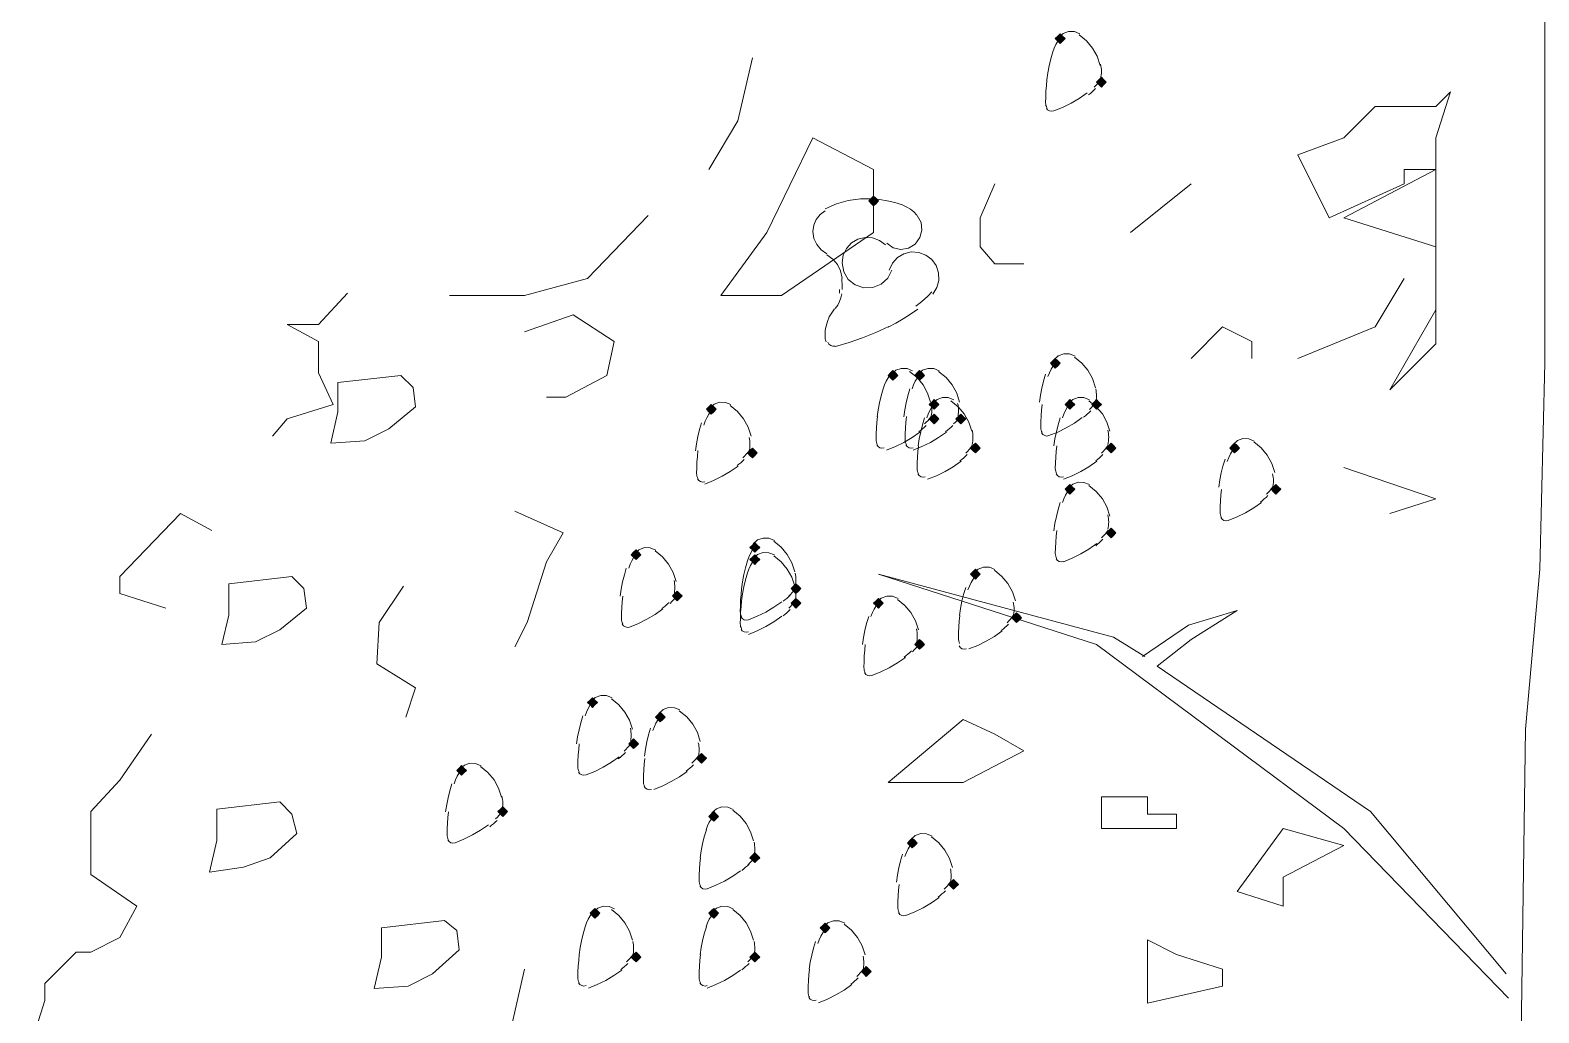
# Model space of a CAD drawing. Header units: millimetres. Extents: x 0 to 420, y 0 to 297.
# Drawn here: x 83.76 to 96.93, y 99.02 to 107.6 of the extents above; entities that cross this region are included whole.
import ezdxf

# ---------------------------------------------------------------- set-up
doc = ezdxf.new("R2010")
doc.units = ezdxf.units.MM

msp = doc.modelspace()

# ---------------------------------------------------------------- hatches: boundary and pattern name
for points in [[(92.752, 107.569), (92.731, 107.548), (92.71, 107.527), (92.731, 107.505), (92.752, 107.484), (92.774, 107.505), (92.795, 107.527), (92.774, 107.548), (92.752, 107.569)], [(93.112, 107.188), (93.091, 107.167), (93.07, 107.146), (93.091, 107.125), (93.112, 107.103), (93.133, 107.125), (93.154, 107.146), (93.133, 107.167), (93.112, 107.188)], [(91.123, 106.151), (91.101, 106.13), (91.08, 106.109), (91.101, 106.087), (91.123, 106.066), (91.144, 106.087), (91.165, 106.109), (91.144, 106.13), (91.123, 106.151)], [(91.292, 104.627), (91.271, 104.606), (91.25, 104.584), (91.271, 104.563), (91.292, 104.542), (91.313, 104.563), (91.334, 104.584), (91.313, 104.606), (91.292, 104.627)], [(91.525, 104.627), (91.504, 104.606), (91.482, 104.584), (91.504, 104.563), (91.525, 104.542), (91.546, 104.563), (91.567, 104.584), (91.546, 104.606), (91.525, 104.627)], [(92.71, 104.733), (92.689, 104.712), (92.668, 104.69), (92.689, 104.669), (92.71, 104.648), (92.731, 104.669), (92.752, 104.69), (92.731, 104.712), (92.71, 104.733)], [(91.652, 104.373), (91.631, 104.352), (91.609, 104.33), (91.631, 104.309), (91.652, 104.288), (91.673, 104.309), (91.694, 104.33), (91.673, 104.352), (91.652, 104.373)], [(92.837, 104.373), (92.816, 104.352), (92.795, 104.33), (92.816, 104.309), (92.837, 104.288), (92.858, 104.309), (92.879, 104.33), (92.858, 104.352), (92.837, 104.373)], [(93.07, 104.373), (93.049, 104.352), (93.028, 104.33), (93.049, 104.309), (93.07, 104.288), (93.091, 104.309), (93.112, 104.33), (93.091, 104.352), (93.07, 104.373)], [(89.704, 104.33), (89.683, 104.309), (89.662, 104.288), (89.683, 104.267), (89.704, 104.246), (89.726, 104.267), (89.747, 104.288), (89.726, 104.309), (89.704, 104.33)], [(91.652, 104.246), (91.631, 104.225), (91.609, 104.204), (91.631, 104.182), (91.652, 104.161), (91.673, 104.182), (91.694, 104.204), (91.673, 104.225), (91.652, 104.246)], [(91.885, 104.246), (91.863, 104.225), (91.842, 104.204), (91.863, 104.182), (91.885, 104.161), (91.906, 104.182), (91.927, 104.204), (91.906, 104.225), (91.885, 104.246)], [(92.012, 103.992), (91.99, 103.971), (91.969, 103.95), (91.99, 103.928), (92.012, 103.907), (92.033, 103.928), (92.054, 103.95), (92.033, 103.971), (92.012, 103.992)], [(93.197, 103.992), (93.176, 103.971), (93.154, 103.95), (93.176, 103.928), (93.197, 103.907), (93.218, 103.928), (93.239, 103.95), (93.218, 103.971), (93.197, 103.992)], [(94.276, 103.992), (94.255, 103.971), (94.234, 103.95), (94.255, 103.928), (94.276, 103.907), (94.298, 103.928), (94.319, 103.95), (94.298, 103.971), (94.276, 103.992)], [(90.064, 103.95), (90.043, 103.928), (90.022, 103.907), (90.043, 103.886), (90.064, 103.865), (90.085, 103.886), (90.107, 103.907), (90.085, 103.928), (90.064, 103.95)], [(92.837, 103.632), (92.816, 103.611), (92.795, 103.59), (92.816, 103.568), (92.837, 103.547), (92.858, 103.568), (92.879, 103.59), (92.858, 103.611), (92.837, 103.632)], [(94.636, 103.632), (94.615, 103.611), (94.594, 103.59), (94.615, 103.568), (94.636, 103.547), (94.657, 103.568), (94.679, 103.59), (94.657, 103.611), (94.636, 103.632)], [(93.197, 103.251), (93.176, 103.23), (93.154, 103.209), (93.176, 103.187), (93.197, 103.166), (93.218, 103.187), (93.239, 103.209), (93.218, 103.23), (93.197, 103.251)], [(89.048, 103.061), (89.027, 103.039), (89.006, 103.018), (89.027, 102.997), (89.048, 102.976), (89.069, 102.997), (89.091, 103.018), (89.069, 103.039), (89.048, 103.061)], [(90.085, 103.124), (90.064, 103.103), (90.043, 103.082), (90.064, 103.061), (90.085, 103.039), (90.107, 103.061), (90.128, 103.082), (90.107, 103.103), (90.085, 103.124)], [(90.085, 103.018), (90.064, 102.997), (90.043, 102.976), (90.064, 102.955), (90.085, 102.934), (90.107, 102.955), (90.128, 102.976), (90.107, 102.997), (90.085, 103.018)], [(92.012, 102.891), (91.99, 102.87), (91.969, 102.849), (91.99, 102.828), (92.012, 102.806), (92.033, 102.828), (92.054, 102.849), (92.033, 102.87), (92.012, 102.891)], [(89.408, 102.701), (89.387, 102.679), (89.366, 102.658), (89.387, 102.637), (89.408, 102.616), (89.429, 102.637), (89.45, 102.658), (89.429, 102.679), (89.408, 102.701)], [(90.445, 102.764), (90.424, 102.743), (90.403, 102.722), (90.424, 102.701), (90.445, 102.679), (90.466, 102.701), (90.487, 102.722), (90.466, 102.743), (90.445, 102.764)], [(90.445, 102.637), (90.424, 102.616), (90.403, 102.595), (90.424, 102.574), (90.445, 102.552), (90.466, 102.574), (90.487, 102.595), (90.466, 102.616), (90.445, 102.637)], [(91.165, 102.637), (91.144, 102.616), (91.123, 102.595), (91.144, 102.574), (91.165, 102.552), (91.186, 102.574), (91.207, 102.595), (91.186, 102.616), (91.165, 102.637)], [(92.371, 102.51), (92.35, 102.489), (92.329, 102.468), (92.35, 102.447), (92.371, 102.425), (92.393, 102.447), (92.414, 102.468), (92.393, 102.489), (92.371, 102.51)], [(91.525, 102.277), (91.504, 102.256), (91.482, 102.235), (91.504, 102.214), (91.525, 102.193), (91.546, 102.214), (91.567, 102.235), (91.546, 102.256), (91.525, 102.277)], [(88.667, 101.769), (88.646, 101.748), (88.625, 101.727), (88.646, 101.706), (88.667, 101.685), (88.688, 101.706), (88.71, 101.727), (88.688, 101.748), (88.667, 101.769)], [(89.26, 101.642), (89.239, 101.621), (89.218, 101.6), (89.239, 101.579), (89.26, 101.558), (89.281, 101.579), (89.302, 101.6), (89.281, 101.621), (89.26, 101.642)], [(89.027, 101.409), (89.006, 101.388), (88.985, 101.367), (89.006, 101.346), (89.027, 101.325), (89.048, 101.346), (89.069, 101.367), (89.048, 101.388), (89.027, 101.409)], [(89.62, 101.282), (89.599, 101.261), (89.577, 101.24), (89.599, 101.219), (89.62, 101.198), (89.641, 101.219), (89.662, 101.24), (89.641, 101.261), (89.62, 101.282)], [(87.524, 101.177), (87.503, 101.155), (87.482, 101.134), (87.503, 101.113), (87.524, 101.092), (87.545, 101.113), (87.567, 101.134), (87.545, 101.155), (87.524, 101.177)], [(87.884, 100.817), (87.863, 100.796), (87.842, 100.775), (87.863, 100.753), (87.884, 100.732), (87.905, 100.753), (87.926, 100.775), (87.905, 100.796), (87.884, 100.817)], [(89.726, 100.775), (89.704, 100.753), (89.683, 100.732), (89.704, 100.711), (89.726, 100.69), (89.747, 100.711), (89.768, 100.732), (89.747, 100.753), (89.726, 100.775)], [(91.461, 100.542), (91.44, 100.521), (91.419, 100.499), (91.44, 100.478), (91.461, 100.457), (91.482, 100.478), (91.504, 100.499), (91.482, 100.521), (91.461, 100.542)], [(90.085, 100.415), (90.064, 100.393), (90.043, 100.372), (90.064, 100.351), (90.085, 100.33), (90.107, 100.351), (90.128, 100.372), (90.107, 100.393), (90.085, 100.415)], [(91.821, 100.182), (91.8, 100.161), (91.779, 100.139), (91.8, 100.118), (91.821, 100.097), (91.842, 100.118), (91.863, 100.139), (91.842, 100.161), (91.821, 100.182)], [(88.688, 99.928), (88.667, 99.907), (88.646, 99.886), (88.667, 99.864), (88.688, 99.843), (88.71, 99.864), (88.731, 99.886), (88.71, 99.907), (88.688, 99.928)], [(89.726, 99.928), (89.704, 99.907), (89.683, 99.886), (89.704, 99.864), (89.726, 99.843), (89.747, 99.864), (89.768, 99.886), (89.747, 99.907), (89.726, 99.928)], [(90.699, 99.801), (90.678, 99.78), (90.657, 99.759), (90.678, 99.737), (90.699, 99.716), (90.72, 99.737), (90.742, 99.759), (90.72, 99.78), (90.699, 99.801)], [(89.048, 99.547), (89.027, 99.526), (89.006, 99.504), (89.027, 99.483), (89.048, 99.462), (89.069, 99.483), (89.091, 99.504), (89.069, 99.526), (89.048, 99.547)], [(90.085, 99.547), (90.064, 99.526), (90.043, 99.504), (90.064, 99.483), (90.085, 99.462), (90.107, 99.483), (90.128, 99.504), (90.107, 99.526), (90.085, 99.547)], [(91.059, 99.42), (91.038, 99.399), (91.017, 99.377), (91.038, 99.356), (91.059, 99.335), (91.08, 99.356), (91.101, 99.377), (91.08, 99.399), (91.059, 99.42)]]:
    msp.add_hatch(color=7).paths.add_polyline_path(points)

# ---------------------------------------------------------------- linework, layer by layer
at = {"lineweight": 13}
for points in [[(97.197, 102.51), (97.176, 103.039), (97.113, 104.309), (97.049, 106.341), (96.986, 109.262), (96.986, 106.193), (96.986, 104.69), (96.943, 102.891), (96.816, 101.494), (96.774, 98.404)], [(92.753, 107.534), (92.732, 107.505), (92.715, 107.475), (92.7, 107.443), (92.688, 107.411)], [(92.924, 107.567), (92.876, 107.587), (92.825, 107.588), (92.777, 107.571), (92.738, 107.536)], [(93.102, 107.292), (93.076, 107.372), (93.036, 107.444), (92.983, 107.507), (92.919, 107.56)], [(92.689, 107.41), (92.671, 107.349), (92.656, 107.289), (92.644, 107.227), (92.635, 107.165)], [(89.683, 106.384), (89.937, 106.807), (90.064, 107.357)], [(93.112, 107.241), (93.112, 107.256), (93.11, 107.272), (93.108, 107.287), (93.105, 107.303)], [(92.637, 107.166), (92.632, 107.116), (92.628, 107.066), (92.626, 107.016), (92.625, 106.966)], [(93.05, 107.102), (93.065, 107.117), (93.08, 107.133), (93.093, 107.15), (93.107, 107.167)], [(93.105, 107.177), (93.108, 107.193), (93.11, 107.209), (93.112, 107.225), (93.112, 107.241)], [(92.696, 106.894), (92.773, 106.925), (92.848, 106.962), (92.919, 107.004), (92.987, 107.052)], [(92.999, 107.034), (93.016, 107.047), (93.032, 107.061), (93.047, 107.075), (93.062, 107.09)], [(92.625, 106.966), (92.626, 106.954), (92.628, 106.943), (92.632, 106.932), (92.636, 106.921)], [(92.632, 106.92), (92.643, 106.905), (92.659, 106.895), (92.677, 106.892), (92.696, 106.895)], [(92.181, 106.257), (92.054, 105.96), (92.054, 105.706), (92.181, 105.558), (92.435, 105.558)], [(93.366, 105.833), (93.895, 106.257)], [(91.116, 106.128), (91.008, 106.127), (90.901, 106.112), (90.798, 106.082), (90.699, 106.038)], [(91.374, 106.073), (91.308, 106.094), (91.242, 106.11), (91.174, 106.121), (91.105, 106.128)], [(91.5, 105.985), (91.474, 106.012), (91.445, 106.036), (91.413, 106.055), (91.378, 106.071)], [(87.418, 105.283), (88.075, 105.283), (88.625, 105.431), (89.154, 105.981)], [(90.7, 106.022), (90.655, 105.989), (90.621, 105.946), (90.6, 105.896), (90.593, 105.841)], [(91.238, 105.739), (91.295, 105.7), (91.361, 105.685), (91.427, 105.696), (91.487, 105.732), (91.528, 105.788), (91.545, 105.853), (91.537, 105.92), (91.504, 105.98)], [(90.593, 105.841), (90.602, 105.781), (90.627, 105.727), (90.664, 105.681), (90.714, 105.646)], [(91.228, 105.725), (91.175, 105.764), (91.114, 105.786), (91.05, 105.79), (90.985, 105.774), (90.929, 105.741), (90.885, 105.693), (90.857, 105.634), (90.847, 105.569)], [(90.847, 105.434), (90.835, 105.497), (90.808, 105.553), (90.768, 105.601), (90.715, 105.637)], [(90.847, 105.569), (90.862, 105.49), (90.901, 105.423), (90.962, 105.374), (91.037, 105.349), (91.117, 105.352), (91.189, 105.381), (91.246, 105.434), (91.283, 105.505)], [(91.639, 105.295), (91.675, 105.352), (91.692, 105.414), (91.691, 105.48), (91.67, 105.543), (91.631, 105.597), (91.579, 105.636), (91.518, 105.659), (91.451, 105.663), (91.387, 105.647), (91.331, 105.614), (91.287, 105.565), (91.259, 105.505)], [(90.847, 105.336), (90.847, 105.36), (90.847, 105.384), (90.846, 105.407), (90.845, 105.431)], [(94.827, 104.733), (95.504, 105.008), (95.758, 105.431)], [(86.529, 105.304), (86.275, 105.029), (86, 105.029), (86.275, 104.881), (86.275, 104.606), (86.402, 104.33), (86, 104.204), (85.873, 104.055)], [(90.788, 105.169), (90.809, 105.198), (90.825, 105.229), (90.837, 105.262), (90.844, 105.296)], [(90.824, 105.303), (90.825, 105.311), (90.826, 105.319), (90.826, 105.328), (90.826, 105.336)], [(91.491, 105.19), (91.529, 105.218), (91.564, 105.248), (91.598, 105.28), (91.63, 105.314)], [(90.782, 105.167), (90.757, 105.132), (90.736, 105.095), (90.72, 105.056), (90.708, 105.015)], [(91.249, 105.007), (91.316, 105.042), (91.382, 105.079), (91.446, 105.119), (91.509, 105.162)], [(88.075, 104.966), (88.498, 105.114), (88.858, 104.881), (88.794, 104.584), (88.434, 104.394), (88.265, 104.394)], [(90.708, 105.015), (90.704, 104.995), (90.701, 104.975), (90.7, 104.954), (90.699, 104.934)], [(90.699, 104.934), (90.7, 104.92), (90.701, 104.905), (90.704, 104.891), (90.708, 104.878)], [(90.789, 104.836), (90.909, 104.871), (91.027, 104.912), (91.143, 104.958), (91.256, 105.011)], [(93.895, 104.733), (94.171, 105.008), (94.425, 104.881), (94.425, 104.733)], [(90.723, 104.875), (90.733, 104.857), (90.748, 104.845), (90.767, 104.839), (90.787, 104.84)], [(92.882, 104.752), (92.833, 104.772), (92.783, 104.773), (92.735, 104.756), (92.696, 104.721)], [(91.463, 104.625), (91.415, 104.645), (91.364, 104.646), (91.317, 104.629), (91.278, 104.594)], [(91.696, 104.625), (91.648, 104.645), (91.597, 104.646), (91.55, 104.629), (91.511, 104.594)], [(92.71, 104.698), (92.69, 104.669), (92.673, 104.639), (92.658, 104.607), (92.645, 104.574)], [(93.06, 104.477), (93.034, 104.556), (92.994, 104.629), (92.941, 104.692), (92.877, 104.744)], [(91.271, 104.592), (91.251, 104.563), (91.233, 104.533), (91.218, 104.501), (91.206, 104.468)], [(91.62, 104.35), (91.595, 104.429), (91.555, 104.502), (91.502, 104.565), (91.437, 104.617)], [(91.525, 104.592), (91.505, 104.563), (91.487, 104.533), (91.472, 104.501), (91.46, 104.468)], [(91.874, 104.35), (91.849, 104.429), (91.809, 104.502), (91.756, 104.565), (91.691, 104.617)], [(92.625, 104.594), (92.607, 104.534), (92.592, 104.473), (92.58, 104.412), (92.571, 104.35)], [(91.207, 104.467), (91.189, 104.407), (91.174, 104.346), (91.162, 104.285), (91.153, 104.223)], [(91.44, 104.467), (91.422, 104.407), (91.407, 104.346), (91.395, 104.285), (91.386, 104.223)], [(91.823, 104.371), (91.775, 104.391), (91.724, 104.392), (91.677, 104.375), (91.638, 104.34)], [(91.98, 104.096), (91.954, 104.175), (91.914, 104.248), (91.862, 104.311), (91.797, 104.363)], [(93.009, 104.371), (92.96, 104.391), (92.91, 104.392), (92.862, 104.375), (92.823, 104.34)], [(93.187, 104.096), (93.161, 104.175), (93.121, 104.248), (93.068, 104.311), (93.004, 104.363)], [(93.07, 104.405), (93.069, 104.42), (93.068, 104.436), (93.066, 104.451), (93.063, 104.466)], [(93.063, 104.34), (93.066, 104.356), (93.068, 104.372), (93.069, 104.388), (93.07, 104.405)], [(89.705, 104.274), (89.684, 104.246), (89.667, 104.215), (89.652, 104.184), (89.64, 104.151)], [(89.876, 104.329), (89.828, 104.349), (89.777, 104.35), (89.729, 104.332), (89.69, 104.298)], [(90.054, 104.054), (90.028, 104.133), (89.988, 104.205), (89.935, 104.269), (89.871, 104.321)], [(91.568, 104.16), (91.583, 104.175), (91.598, 104.191), (91.612, 104.208), (91.625, 104.225)], [(91.652, 104.338), (91.632, 104.309), (91.614, 104.279), (91.599, 104.247), (91.587, 104.214)], [(91.63, 104.278), (91.63, 104.293), (91.629, 104.309), (91.627, 104.324), (91.624, 104.339)], [(91.624, 104.213), (91.627, 104.229), (91.629, 104.245), (91.63, 104.261), (91.63, 104.278)], [(91.822, 104.16), (91.837, 104.175), (91.852, 104.191), (91.866, 104.208), (91.879, 104.225)], [(91.863, 104.278), (91.863, 104.293), (91.862, 104.309), (91.86, 104.324), (91.857, 104.339)], [(91.857, 104.213), (91.86, 104.229), (91.862, 104.245), (91.863, 104.261), (91.863, 104.278)], [(92.595, 104.329), (92.59, 104.28), (92.586, 104.23), (92.584, 104.18), (92.583, 104.129)], [(92.837, 104.338), (92.817, 104.309), (92.8, 104.279), (92.785, 104.247), (92.772, 104.214)], [(92.957, 104.219), (92.973, 104.232), (92.989, 104.246), (93.005, 104.26), (93.02, 104.274)], [(93.008, 104.287), (93.023, 104.302), (93.037, 104.318), (93.051, 104.335), (93.065, 104.352)], [(89.62, 104.171), (89.602, 104.111), (89.587, 104.05), (89.575, 103.988), (89.566, 103.926)], [(91.156, 104.224), (91.15, 104.174), (91.147, 104.124), (91.144, 104.074), (91.144, 104.024)], [(91.41, 104.224), (91.404, 104.174), (91.401, 104.124), (91.398, 104.074), (91.398, 104.024)], [(91.567, 104.213), (91.549, 104.153), (91.534, 104.092), (91.522, 104.031), (91.513, 103.969)], [(91.517, 104.092), (91.534, 104.105), (91.55, 104.119), (91.566, 104.133), (91.581, 104.147)], [(91.75, 104.092), (91.767, 104.105), (91.783, 104.119), (91.799, 104.133), (91.814, 104.147)], [(91.99, 104.045), (91.99, 104.06), (91.989, 104.076), (91.987, 104.091), (91.984, 104.107)], [(92.583, 104.129), (92.584, 104.118), (92.586, 104.106), (92.589, 104.095), (92.594, 104.085)], [(92.654, 104.058), (92.731, 104.089), (92.805, 104.126), (92.877, 104.168), (92.945, 104.216)], [(92.752, 104.213), (92.734, 104.153), (92.719, 104.092), (92.707, 104.031), (92.698, 103.969)], [(93.176, 104.045), (93.175, 104.06), (93.174, 104.076), (93.172, 104.091), (93.169, 104.107)], [(90.043, 103.981), (90.043, 103.997), (90.041, 104.012), (90.039, 104.028), (90.036, 104.043)], [(90.036, 103.917), (90.039, 103.933), (90.041, 103.949), (90.043, 103.965), (90.043, 103.981)], [(91.144, 104.024), (91.144, 104.012), (91.147, 104.001), (91.15, 103.989), (91.155, 103.979)], [(91.15, 103.978), (91.162, 103.963), (91.178, 103.953), (91.196, 103.95), (91.215, 103.953)], [(91.235, 103.931), (91.313, 103.962), (91.387, 103.999), (91.459, 104.041), (91.527, 104.089)], [(91.398, 104.024), (91.398, 104.012), (91.401, 104.001), (91.404, 103.989), (91.409, 103.979)], [(91.404, 103.978), (91.416, 103.963), (91.432, 103.953), (91.45, 103.95), (91.469, 103.953)], [(91.468, 103.931), (91.545, 103.962), (91.62, 103.999), (91.691, 104.041), (91.76, 104.089)], [(91.516, 103.97), (91.51, 103.92), (91.507, 103.87), (91.504, 103.82), (91.504, 103.77)], [(91.928, 103.906), (91.943, 103.921), (91.958, 103.937), (91.972, 103.954), (91.985, 103.971)], [(91.984, 103.98), (91.987, 103.996), (91.989, 104.012), (91.99, 104.029), (91.99, 104.045)], [(92.589, 104.083), (92.601, 104.068), (92.617, 104.059), (92.635, 104.055), (92.654, 104.058)], [(92.722, 103.97), (92.717, 103.92), (92.713, 103.87), (92.711, 103.82), (92.71, 103.77)], [(93.114, 103.906), (93.129, 103.921), (93.143, 103.937), (93.157, 103.954), (93.17, 103.971)], [(93.169, 103.98), (93.172, 103.996), (93.174, 104.012), (93.175, 104.029), (93.176, 104.045)], [(94.448, 104.011), (94.4, 104.031), (94.349, 104.032), (94.301, 104.015), (94.262, 103.98)], [(94.626, 103.736), (94.6, 103.816), (94.56, 103.888), (94.507, 103.951), (94.443, 104.004)], [(89.589, 103.927), (89.584, 103.877), (89.58, 103.827), (89.578, 103.777), (89.577, 103.727)], [(89.93, 103.796), (89.946, 103.809), (89.963, 103.822), (89.978, 103.836), (89.993, 103.851)], [(89.981, 103.863), (89.996, 103.879), (90.01, 103.895), (90.024, 103.911), (90.038, 103.928)], [(91.595, 103.677), (91.672, 103.708), (91.747, 103.745), (91.818, 103.787), (91.887, 103.835)], [(91.877, 103.838), (91.894, 103.851), (91.91, 103.865), (91.926, 103.879), (91.941, 103.893)], [(92.781, 103.677), (92.858, 103.708), (92.932, 103.745), (93.004, 103.787), (93.072, 103.835)], [(93.063, 103.838), (93.079, 103.851), (93.095, 103.865), (93.111, 103.879), (93.126, 103.893)], [(94.192, 103.854), (94.174, 103.793), (94.159, 103.733), (94.147, 103.671), (94.138, 103.609)], [(94.277, 103.957), (94.256, 103.928), (94.239, 103.898), (94.224, 103.866), (94.212, 103.833)], [(89.577, 103.727), (89.578, 103.716), (89.58, 103.704), (89.584, 103.693), (89.588, 103.683)], [(89.648, 103.635), (89.725, 103.666), (89.8, 103.703), (89.871, 103.745), (89.939, 103.792)], [(91.504, 103.77), (91.504, 103.758), (91.506, 103.747), (91.51, 103.735), (91.515, 103.725)], [(91.51, 103.724), (91.522, 103.709), (91.537, 103.699), (91.556, 103.696), (91.574, 103.699)], [(92.71, 103.77), (92.711, 103.758), (92.713, 103.747), (92.716, 103.735), (92.721, 103.725)], [(92.716, 103.724), (92.728, 103.709), (92.744, 103.699), (92.762, 103.696), (92.781, 103.699)], [(94.615, 103.664), (94.615, 103.679), (94.613, 103.695), (94.611, 103.71), (94.608, 103.725)], [(95.229, 103.78), (96.033, 103.505), (95.631, 103.378)], [(89.584, 103.681), (89.595, 103.666), (89.611, 103.657), (89.629, 103.653), (89.648, 103.656)], [(92.837, 103.597), (92.817, 103.568), (92.8, 103.538), (92.785, 103.506), (92.772, 103.474)], [(93.009, 103.63), (92.96, 103.65), (92.91, 103.651), (92.862, 103.634), (92.823, 103.599)], [(93.187, 103.355), (93.161, 103.435), (93.121, 103.507), (93.068, 103.57), (93.004, 103.623)], [(94.161, 103.589), (94.156, 103.539), (94.152, 103.489), (94.15, 103.439), (94.149, 103.389)], [(94.553, 103.546), (94.568, 103.561), (94.582, 103.577), (94.596, 103.594), (94.61, 103.611)], [(94.608, 103.599), (94.611, 103.615), (94.613, 103.631), (94.615, 103.648), (94.615, 103.664)], [(92.752, 103.473), (92.734, 103.412), (92.719, 103.352), (92.707, 103.29), (92.698, 103.228)], [(94.22, 103.317), (94.297, 103.348), (94.372, 103.385), (94.443, 103.427), (94.511, 103.475)], [(94.502, 103.478), (94.518, 103.491), (94.535, 103.505), (94.55, 103.519), (94.565, 103.534)], [(85.344, 103.23), (85.069, 103.378), (84.54, 102.828), (84.54, 102.679), (84.942, 102.552)], [(87.99, 103.399), (88.413, 103.209), (88.265, 102.955), (88.096, 102.425), (87.99, 102.214)], [(93.176, 103.304), (93.175, 103.319), (93.174, 103.335), (93.172, 103.35), (93.169, 103.366)], [(93.169, 103.24), (93.172, 103.256), (93.174, 103.272), (93.175, 103.288), (93.176, 103.304)], [(94.149, 103.389), (94.15, 103.377), (94.152, 103.366), (94.156, 103.354), (94.16, 103.344)], [(94.156, 103.343), (94.167, 103.328), (94.183, 103.318), (94.201, 103.314), (94.22, 103.318)], [(92.722, 103.229), (92.717, 103.179), (92.713, 103.129), (92.711, 103.079), (92.71, 103.029)], [(93.114, 103.165), (93.129, 103.18), (93.143, 103.196), (93.157, 103.213), (93.17, 103.23)], [(89.22, 103.059), (89.171, 103.079), (89.121, 103.08), (89.073, 103.062), (89.034, 103.028)], [(89.398, 102.784), (89.372, 102.863), (89.332, 102.935), (89.279, 102.999), (89.215, 103.051)], [(90.086, 103.089), (90.065, 103.06), (90.048, 103.03), (90.033, 102.998), (90.021, 102.966)], [(90.257, 103.143), (90.209, 103.163), (90.158, 103.164), (90.11, 103.147), (90.071, 103.112)], [(90.435, 102.869), (90.409, 102.948), (90.369, 103.02), (90.316, 103.083), (90.252, 103.136)], [(92.781, 102.957), (92.858, 102.988), (92.932, 103.025), (93.004, 103.067), (93.072, 103.115)], [(93.063, 103.097), (93.079, 103.11), (93.095, 103.124), (93.111, 103.138), (93.126, 103.153)], [(89.048, 103.025), (89.028, 102.997), (89.011, 102.966), (88.996, 102.935), (88.984, 102.902)], [(90.022, 102.965), (90.004, 102.904), (89.989, 102.844), (89.977, 102.782), (89.968, 102.72)], [(90.086, 102.983), (90.065, 102.954), (90.048, 102.924), (90.033, 102.893), (90.021, 102.86)], [(90.257, 103.016), (90.209, 103.036), (90.158, 103.037), (90.11, 103.02), (90.071, 102.985)], [(90.435, 102.742), (90.409, 102.821), (90.369, 102.893), (90.316, 102.956), (90.252, 103.009)], [(92.183, 102.889), (92.135, 102.909), (92.084, 102.91), (92.037, 102.893), (91.997, 102.858)], [(92.71, 103.029), (92.711, 103.017), (92.713, 103.006), (92.716, 102.995), (92.721, 102.984)], [(92.716, 102.983), (92.728, 102.968), (92.744, 102.958), (92.762, 102.955), (92.781, 102.958)], [(88.963, 102.901), (88.946, 102.841), (88.931, 102.78), (88.919, 102.718), (88.909, 102.656)], [(89.387, 102.732), (89.386, 102.748), (89.385, 102.763), (89.383, 102.779), (89.38, 102.794)], [(90.022, 102.859), (90.004, 102.799), (89.989, 102.738), (89.977, 102.676), (89.968, 102.614)], [(90.445, 102.796), (90.445, 102.811), (90.443, 102.827), (90.441, 102.842), (90.438, 102.858)], [(90.438, 102.732), (90.441, 102.748), (90.443, 102.764), (90.445, 102.78), (90.445, 102.796)], [(93.493, 102.129), (93.218, 102.298), (91.165, 102.849)], [(96.668, 99.145), (95.229, 100.626), (93.07, 102.235), (91.165, 102.849)], [(92.012, 102.835), (91.992, 102.806), (91.974, 102.776), (91.959, 102.744), (91.947, 102.712)], [(92.361, 102.615), (92.335, 102.694), (92.295, 102.766), (92.243, 102.829), (92.178, 102.882)], [(87.016, 102.743), (86.804, 102.425), (86.783, 102.066), (87.122, 101.854), (87.037, 101.6)], [(88.933, 102.657), (88.928, 102.607), (88.924, 102.557), (88.922, 102.507), (88.921, 102.457)], [(89.346, 102.593), (89.361, 102.609), (89.375, 102.625), (89.389, 102.641), (89.403, 102.658)], [(89.38, 102.668), (89.383, 102.684), (89.385, 102.7), (89.386, 102.716), (89.387, 102.732)], [(89.97, 102.721), (89.965, 102.671), (89.961, 102.621), (89.959, 102.571), (89.958, 102.521)], [(90.332, 102.611), (90.349, 102.623), (90.365, 102.637), (90.38, 102.651), (90.395, 102.666)], [(90.383, 102.657), (90.398, 102.672), (90.413, 102.688), (90.426, 102.705), (90.44, 102.722)], [(90.445, 102.669), (90.445, 102.684), (90.443, 102.7), (90.441, 102.715), (90.438, 102.731)], [(90.438, 102.605), (90.441, 102.621), (90.443, 102.637), (90.445, 102.653), (90.445, 102.669)], [(91.336, 102.635), (91.288, 102.655), (91.237, 102.656), (91.19, 102.639), (91.151, 102.604)], [(91.927, 102.732), (91.909, 102.672), (91.894, 102.611), (91.882, 102.549), (91.873, 102.487)], [(88.992, 102.386), (89.069, 102.417), (89.143, 102.454), (89.215, 102.496), (89.283, 102.544)], [(89.274, 102.547), (89.29, 102.56), (89.306, 102.573), (89.322, 102.588), (89.337, 102.602)], [(89.97, 102.615), (89.965, 102.565), (89.961, 102.515), (89.959, 102.465), (89.958, 102.415)], [(89.958, 102.521), (89.959, 102.509), (89.961, 102.498), (89.965, 102.487), (89.969, 102.476)], [(90.029, 102.449), (90.106, 102.48), (90.181, 102.517), (90.252, 102.559), (90.32, 102.607)], [(90.332, 102.484), (90.349, 102.496), (90.365, 102.51), (90.38, 102.524), (90.395, 102.539)], [(90.383, 102.551), (90.398, 102.567), (90.413, 102.583), (90.426, 102.599), (90.44, 102.616)], [(91.165, 102.602), (91.145, 102.573), (91.127, 102.543), (91.113, 102.512), (91.1, 102.479)], [(91.514, 102.361), (91.489, 102.44), (91.449, 102.512), (91.396, 102.575), (91.331, 102.628)], [(92.35, 102.542), (92.35, 102.557), (92.348, 102.573), (92.346, 102.588), (92.343, 102.604)], [(92.343, 102.478), (92.346, 102.494), (92.348, 102.51), (92.35, 102.526), (92.35, 102.542)], [(94.298, 102.531), (93.874, 102.404), (93.472, 102.129)], [(94.298, 102.531), (93.895, 102.277), (93.599, 102.045)], [(88.921, 102.457), (88.922, 102.446), (88.924, 102.434), (88.927, 102.423), (88.932, 102.413)], [(88.927, 102.411), (88.939, 102.396), (88.955, 102.387), (88.973, 102.383), (88.992, 102.386)], [(89.958, 102.415), (89.959, 102.403), (89.961, 102.392), (89.965, 102.381), (89.969, 102.37)], [(89.965, 102.475), (89.976, 102.46), (89.992, 102.45), (90.01, 102.447), (90.029, 102.45)], [(90.029, 102.322), (90.106, 102.353), (90.181, 102.39), (90.252, 102.432), (90.32, 102.48)], [(91.08, 102.478), (91.062, 102.418), (91.047, 102.357), (91.035, 102.295), (91.026, 102.233)], [(91.875, 102.488), (91.87, 102.438), (91.866, 102.388), (91.864, 102.338), (91.863, 102.288)], [(92.237, 102.356), (92.254, 102.369), (92.27, 102.383), (92.285, 102.397), (92.3, 102.412)], [(92.288, 102.424), (92.303, 102.44), (92.318, 102.456), (92.331, 102.472), (92.345, 102.489)], [(89.965, 102.369), (89.976, 102.354), (89.992, 102.344), (90.01, 102.341), (90.029, 102.344)], [(91.504, 102.309), (91.503, 102.325), (91.502, 102.34), (91.5, 102.356), (91.497, 102.371)], [(91.497, 102.245), (91.5, 102.261), (91.502, 102.277), (91.503, 102.293), (91.504, 102.309)], [(91.863, 102.288), (91.864, 102.276), (91.866, 102.265), (91.87, 102.254), (91.874, 102.243)], [(91.955, 102.195), (92.032, 102.226), (92.107, 102.263), (92.178, 102.305), (92.246, 102.353)], [(91.05, 102.234), (91.045, 102.184), (91.041, 102.134), (91.039, 102.084), (91.038, 102.034)], [(91.108, 101.962), (91.186, 101.994), (91.26, 102.03), (91.332, 102.073), (91.4, 102.12)], [(91.39, 102.124), (91.407, 102.137), (91.423, 102.15), (91.439, 102.164), (91.454, 102.179)], [(91.463, 102.17), (91.478, 102.186), (91.492, 102.202), (91.506, 102.218), (91.519, 102.235)], [(91.87, 102.221), (91.881, 102.206), (91.897, 102.196), (91.915, 102.193), (91.934, 102.196)], [(91.038, 102.034), (91.039, 102.022), (91.041, 102.011), (91.044, 102), (91.049, 101.989)], [(91.044, 101.988), (91.056, 101.973), (91.072, 101.963), (91.09, 101.96), (91.109, 101.963)], [(96.647, 99.356), (95.462, 100.775), (93.599, 102.045)], [(88.667, 101.734), (88.647, 101.706), (88.63, 101.675), (88.615, 101.644), (88.603, 101.611)], [(88.839, 101.767), (88.79, 101.788), (88.74, 101.789), (88.692, 101.771), (88.653, 101.736)], [(89.017, 101.493), (88.991, 101.572), (88.951, 101.644), (88.898, 101.707), (88.834, 101.76)], [(88.583, 101.61), (88.565, 101.55), (88.55, 101.489), (88.538, 101.427), (88.528, 101.365)], [(89.26, 101.607), (89.24, 101.579), (89.222, 101.548), (89.208, 101.517), (89.195, 101.484)], [(89.431, 101.662), (89.383, 101.682), (89.332, 101.683), (89.285, 101.665), (89.246, 101.631)], [(89.609, 101.387), (89.584, 101.466), (89.544, 101.538), (89.491, 101.602), (89.426, 101.654)], [(89.006, 101.441), (89.005, 101.457), (89.004, 101.472), (89.002, 101.488), (88.999, 101.503)], [(89.175, 101.504), (89.157, 101.444), (89.142, 101.383), (89.13, 101.321), (89.121, 101.259)], [(84.815, 101.452), (84.54, 101.05), (84.286, 100.775), (84.286, 100.351), (84.286, 100.224), (84.688, 99.949), (84.54, 99.674), (84.286, 99.547), (84.159, 99.547), (83.884, 99.272), (83.884, 99.123), (83.757, 98.721)], [(88.552, 101.366), (88.547, 101.316), (88.543, 101.266), (88.541, 101.216), (88.54, 101.166)], [(88.944, 101.302), (88.959, 101.318), (88.973, 101.334), (88.987, 101.35), (89.001, 101.367)], [(88.999, 101.377), (89.002, 101.393), (89.004, 101.409), (89.005, 101.425), (89.006, 101.441)], [(89.599, 101.314), (89.598, 101.33), (89.597, 101.345), (89.595, 101.361), (89.592, 101.376)], [(87.696, 101.175), (87.647, 101.195), (87.597, 101.196), (87.549, 101.179), (87.51, 101.144)], [(88.611, 101.095), (88.688, 101.126), (88.762, 101.163), (88.834, 101.205), (88.902, 101.252)], [(88.893, 101.235), (88.909, 101.248), (88.925, 101.261), (88.941, 101.275), (88.956, 101.29)], [(89.124, 101.239), (89.118, 101.189), (89.115, 101.139), (89.112, 101.089), (89.112, 101.039)], [(89.536, 101.196), (89.551, 101.212), (89.566, 101.228), (89.58, 101.244), (89.593, 101.261)], [(89.592, 101.25), (89.595, 101.266), (89.597, 101.282), (89.598, 101.298), (89.599, 101.314)], [(87.524, 101.142), (87.504, 101.113), (87.487, 101.083), (87.472, 101.051), (87.46, 101.018)], [(87.874, 100.9), (87.848, 100.979), (87.808, 101.051), (87.755, 101.115), (87.691, 101.167)], [(88.54, 101.166), (88.541, 101.154), (88.543, 101.143), (88.546, 101.132), (88.551, 101.121)], [(88.546, 101.12), (88.558, 101.105), (88.574, 101.096), (88.592, 101.092), (88.611, 101.095)], [(89.203, 100.968), (89.281, 100.999), (89.355, 101.036), (89.427, 101.078), (89.495, 101.125)], [(89.485, 101.129), (89.502, 101.142), (89.518, 101.155), (89.534, 101.169), (89.549, 101.184)], [(87.439, 101.017), (87.422, 100.957), (87.407, 100.896), (87.395, 100.835), (87.385, 100.772)], [(89.112, 101.039), (89.112, 101.027), (89.114, 101.016), (89.118, 101.005), (89.123, 100.994)], [(89.118, 100.993), (89.13, 100.978), (89.146, 100.969), (89.164, 100.965), (89.183, 100.968)], [(87.884, 100.849), (87.884, 100.864), (87.882, 100.88), (87.88, 100.895), (87.877, 100.91)], [(87.877, 100.784), (87.88, 100.8), (87.882, 100.816), (87.884, 100.832), (87.884, 100.849)], [(89.897, 100.794), (89.849, 100.814), (89.798, 100.815), (89.751, 100.798), (89.711, 100.763)], [(87.409, 100.773), (87.404, 100.724), (87.4, 100.674), (87.398, 100.624), (87.397, 100.573)], [(87.771, 100.642), (87.787, 100.655), (87.804, 100.668), (87.819, 100.683), (87.834, 100.697)], [(87.822, 100.71), (87.837, 100.725), (87.851, 100.741), (87.865, 100.758), (87.879, 100.774)], [(89.726, 100.739), (89.706, 100.711), (89.688, 100.681), (89.673, 100.649), (89.661, 100.616)], [(90.075, 100.519), (90.049, 100.598), (90.009, 100.67), (89.957, 100.734), (89.892, 100.786)], [(87.397, 100.573), (87.398, 100.562), (87.4, 100.55), (87.403, 100.539), (87.408, 100.529)], [(87.468, 100.502), (87.545, 100.533), (87.619, 100.57), (87.691, 100.612), (87.759, 100.66)], [(89.662, 100.615), (89.644, 100.555), (89.629, 100.494), (89.617, 100.432), (89.608, 100.37)], [(91.633, 100.561), (91.584, 100.581), (91.534, 100.582), (91.486, 100.565), (91.447, 100.53)], [(91.811, 100.286), (91.785, 100.365), (91.745, 100.438), (91.692, 100.501), (91.628, 100.553)], [(87.403, 100.527), (87.415, 100.512), (87.431, 100.503), (87.449, 100.499), (87.468, 100.502)], [(90.085, 100.446), (90.085, 100.462), (90.084, 100.477), (90.082, 100.493), (90.079, 100.508)], [(90.079, 100.382), (90.082, 100.398), (90.084, 100.414), (90.085, 100.43), (90.085, 100.446)], [(91.376, 100.403), (91.359, 100.343), (91.344, 100.282), (91.332, 100.221), (91.322, 100.159)], [(91.461, 100.507), (91.441, 100.478), (91.424, 100.448), (91.409, 100.416), (91.397, 100.383)], [(89.611, 100.371), (89.605, 100.321), (89.602, 100.271), (89.599, 100.221), (89.598, 100.171)], [(89.972, 100.261), (89.989, 100.274), (90.005, 100.288), (90.021, 100.302), (90.036, 100.316)], [(90.023, 100.307), (90.038, 100.323), (90.053, 100.339), (90.067, 100.355), (90.08, 100.372)], [(91.8, 100.214), (91.799, 100.229), (91.798, 100.245), (91.796, 100.26), (91.793, 100.275)], [(89.598, 100.171), (89.599, 100.16), (89.601, 100.148), (89.605, 100.137), (89.61, 100.127)], [(89.669, 100.1), (89.746, 100.131), (89.821, 100.168), (89.892, 100.21), (89.96, 100.258)], [(91.738, 100.096), (91.753, 100.111), (91.767, 100.127), (91.781, 100.144), (91.795, 100.161)], [(91.793, 100.149), (91.796, 100.165), (91.798, 100.181), (91.799, 100.197), (91.8, 100.214)], [(89.605, 100.125), (89.617, 100.11), (89.632, 100.101), (89.651, 100.097), (89.669, 100.1)], [(91.346, 100.139), (91.341, 100.089), (91.337, 100.039), (91.335, 99.989), (91.334, 99.938)], [(91.405, 99.867), (91.482, 99.898), (91.556, 99.935), (91.628, 99.977), (91.696, 100.025)], [(91.687, 100.028), (91.703, 100.041), (91.719, 100.055), (91.735, 100.069), (91.75, 100.083)], [(88.667, 99.893), (88.647, 99.864), (88.63, 99.834), (88.615, 99.802), (88.603, 99.769)], [(88.86, 99.926), (88.812, 99.946), (88.761, 99.947), (88.713, 99.93), (88.674, 99.895)], [(89.017, 99.651), (88.991, 99.73), (88.951, 99.803), (88.898, 99.866), (88.834, 99.918)], [(89.726, 99.893), (89.706, 99.864), (89.688, 99.834), (89.673, 99.802), (89.661, 99.769)], [(89.897, 99.926), (89.849, 99.946), (89.798, 99.947), (89.751, 99.93), (89.711, 99.895)], [(90.075, 99.651), (90.049, 99.73), (90.009, 99.803), (89.957, 99.866), (89.892, 99.918)], [(91.334, 99.938), (91.335, 99.927), (91.337, 99.915), (91.34, 99.904), (91.345, 99.894)], [(91.34, 99.892), (91.352, 99.877), (91.368, 99.868), (91.386, 99.864), (91.405, 99.867)], [(88.604, 99.768), (88.586, 99.708), (88.571, 99.647), (88.559, 99.586), (88.55, 99.524)], [(89.662, 99.768), (89.644, 99.708), (89.629, 99.647), (89.617, 99.586), (89.608, 99.524)], [(90.699, 99.745), (90.679, 99.716), (90.662, 99.686), (90.647, 99.654), (90.635, 99.621)], [(90.871, 99.799), (90.822, 99.819), (90.772, 99.82), (90.724, 99.803), (90.685, 99.768)], [(91.049, 99.524), (91.023, 99.603), (90.983, 99.676), (90.93, 99.739), (90.866, 99.791)], [(89.027, 99.579), (89.027, 99.594), (89.025, 99.61), (89.023, 99.625), (89.02, 99.64)], [(90.085, 99.579), (90.085, 99.594), (90.084, 99.61), (90.082, 99.625), (90.079, 99.64)], [(90.614, 99.641), (90.597, 99.581), (90.582, 99.52), (90.57, 99.459), (90.56, 99.397)], [(88.552, 99.525), (88.547, 99.475), (88.543, 99.425), (88.541, 99.375), (88.54, 99.325)], [(88.965, 99.461), (88.98, 99.476), (88.994, 99.492), (89.008, 99.509), (89.022, 99.526)], [(89.02, 99.514), (89.023, 99.53), (89.025, 99.546), (89.027, 99.562), (89.027, 99.579)], [(89.611, 99.525), (89.605, 99.475), (89.602, 99.425), (89.599, 99.375), (89.598, 99.325)], [(90.023, 99.461), (90.038, 99.476), (90.053, 99.492), (90.067, 99.509), (90.08, 99.526)], [(90.079, 99.514), (90.082, 99.53), (90.084, 99.546), (90.085, 99.562), (90.085, 99.579)], [(91.038, 99.452), (91.037, 99.467), (91.036, 99.483), (91.034, 99.498), (91.031, 99.513)], [(88.075, 99.399), (87.948, 98.848), (87.418, 98.7), (87.672, 98.425)], [(88.632, 99.232), (88.709, 99.263), (88.784, 99.3), (88.855, 99.342), (88.923, 99.39)], [(88.914, 99.393), (88.93, 99.406), (88.947, 99.42), (88.962, 99.434), (88.977, 99.448)], [(89.669, 99.232), (89.746, 99.263), (89.821, 99.3), (89.892, 99.342), (89.96, 99.39)], [(89.972, 99.393), (89.989, 99.406), (90.005, 99.42), (90.021, 99.434), (90.036, 99.448)], [(90.563, 99.398), (90.558, 99.348), (90.554, 99.298), (90.552, 99.248), (90.551, 99.198)], [(90.976, 99.334), (90.991, 99.349), (91.005, 99.365), (91.019, 99.382), (91.033, 99.399)], [(91.031, 99.387), (91.034, 99.403), (91.036, 99.419), (91.037, 99.435), (91.038, 99.452)], [(88.54, 99.325), (88.541, 99.313), (88.543, 99.302), (88.546, 99.29), (88.551, 99.28)], [(88.546, 99.279), (88.558, 99.264), (88.574, 99.254), (88.592, 99.25), (88.611, 99.254)], [(89.598, 99.325), (89.599, 99.313), (89.601, 99.302), (89.605, 99.29), (89.61, 99.28)], [(89.605, 99.279), (89.617, 99.264), (89.632, 99.254), (89.651, 99.25), (89.669, 99.254)], [(90.643, 99.105), (90.72, 99.136), (90.794, 99.173), (90.866, 99.215), (90.934, 99.263)], [(90.925, 99.266), (90.941, 99.279), (90.957, 99.293), (90.973, 99.307), (90.988, 99.321)], [(90.551, 99.198), (90.552, 99.186), (90.554, 99.175), (90.557, 99.163), (90.562, 99.153)], [(90.557, 99.152), (90.569, 99.137), (90.585, 99.127), (90.603, 99.123), (90.622, 99.127)]]:
    msp.add_lwpolyline(points, dxfattribs=at)
at = {"lineweight": 0}
for points in [[(92.752, 107.569), (92.731, 107.548), (92.71, 107.527), (92.731, 107.505), (92.752, 107.484), (92.774, 107.505), (92.795, 107.527), (92.774, 107.548)], [(93.112, 107.188), (93.091, 107.167), (93.07, 107.146), (93.091, 107.125), (93.112, 107.103), (93.133, 107.125), (93.154, 107.146), (93.133, 107.167)], [(91.123, 106.151), (91.101, 106.13), (91.08, 106.109), (91.101, 106.087), (91.123, 106.066), (91.144, 106.087), (91.165, 106.109), (91.144, 106.13)], [(91.292, 104.627), (91.271, 104.606), (91.25, 104.584), (91.271, 104.563), (91.292, 104.542), (91.313, 104.563), (91.334, 104.584), (91.313, 104.606)], [(91.525, 104.627), (91.504, 104.606), (91.482, 104.584), (91.504, 104.563), (91.525, 104.542), (91.546, 104.563), (91.567, 104.584), (91.546, 104.606)], [(92.71, 104.733), (92.689, 104.712), (92.668, 104.69), (92.689, 104.669), (92.71, 104.648), (92.731, 104.669), (92.752, 104.69), (92.731, 104.712)], [(91.652, 104.373), (91.631, 104.352), (91.609, 104.33), (91.631, 104.309), (91.652, 104.288), (91.673, 104.309), (91.694, 104.33), (91.673, 104.352)], [(92.837, 104.373), (92.816, 104.352), (92.795, 104.33), (92.816, 104.309), (92.837, 104.288), (92.858, 104.309), (92.879, 104.33), (92.858, 104.352)], [(93.07, 104.373), (93.049, 104.352), (93.028, 104.33), (93.049, 104.309), (93.07, 104.288), (93.091, 104.309), (93.112, 104.33), (93.091, 104.352)], [(89.704, 104.33), (89.683, 104.309), (89.662, 104.288), (89.683, 104.267), (89.704, 104.246), (89.726, 104.267), (89.747, 104.288), (89.726, 104.309)], [(91.652, 104.246), (91.631, 104.225), (91.609, 104.204), (91.631, 104.182), (91.652, 104.161), (91.673, 104.182), (91.694, 104.204), (91.673, 104.225)], [(91.885, 104.246), (91.863, 104.225), (91.842, 104.204), (91.863, 104.182), (91.885, 104.161), (91.906, 104.182), (91.927, 104.204), (91.906, 104.225)], [(92.012, 103.992), (91.99, 103.971), (91.969, 103.95), (91.99, 103.928), (92.012, 103.907), (92.033, 103.928), (92.054, 103.95), (92.033, 103.971)], [(93.197, 103.992), (93.176, 103.971), (93.154, 103.95), (93.176, 103.928), (93.197, 103.907), (93.218, 103.928), (93.239, 103.95), (93.218, 103.971)], [(94.276, 103.992), (94.255, 103.971), (94.234, 103.95), (94.255, 103.928), (94.276, 103.907), (94.298, 103.928), (94.319, 103.95), (94.298, 103.971)], [(90.064, 103.95), (90.043, 103.928), (90.022, 103.907), (90.043, 103.886), (90.064, 103.865), (90.085, 103.886), (90.107, 103.907), (90.085, 103.928)], [(92.837, 103.632), (92.816, 103.611), (92.795, 103.59), (92.816, 103.568), (92.837, 103.547), (92.858, 103.568), (92.879, 103.59), (92.858, 103.611)], [(94.636, 103.632), (94.615, 103.611), (94.594, 103.59), (94.615, 103.568), (94.636, 103.547), (94.657, 103.568), (94.679, 103.59), (94.657, 103.611)], [(93.197, 103.251), (93.176, 103.23), (93.154, 103.209), (93.176, 103.187), (93.197, 103.166), (93.218, 103.187), (93.239, 103.209), (93.218, 103.23)], [(89.048, 103.061), (89.027, 103.039), (89.006, 103.018), (89.027, 102.997), (89.048, 102.976), (89.069, 102.997), (89.091, 103.018), (89.069, 103.039)], [(90.085, 103.124), (90.064, 103.103), (90.043, 103.082), (90.064, 103.061), (90.085, 103.039), (90.107, 103.061), (90.128, 103.082), (90.107, 103.103)], [(90.085, 103.018), (90.064, 102.997), (90.043, 102.976), (90.064, 102.955), (90.085, 102.934), (90.107, 102.955), (90.128, 102.976), (90.107, 102.997)], [(92.012, 102.891), (91.99, 102.87), (91.969, 102.849), (91.99, 102.828), (92.012, 102.806), (92.033, 102.828), (92.054, 102.849), (92.033, 102.87)], [(89.408, 102.701), (89.387, 102.679), (89.366, 102.658), (89.387, 102.637), (89.408, 102.616), (89.429, 102.637), (89.45, 102.658), (89.429, 102.679)], [(90.445, 102.764), (90.424, 102.743), (90.403, 102.722), (90.424, 102.701), (90.445, 102.679), (90.466, 102.701), (90.487, 102.722), (90.466, 102.743)], [(90.445, 102.637), (90.424, 102.616), (90.403, 102.595), (90.424, 102.574), (90.445, 102.552), (90.466, 102.574), (90.487, 102.595), (90.466, 102.616)], [(91.165, 102.637), (91.144, 102.616), (91.123, 102.595), (91.144, 102.574), (91.165, 102.552), (91.186, 102.574), (91.207, 102.595), (91.186, 102.616)], [(92.371, 102.51), (92.35, 102.489), (92.329, 102.468), (92.35, 102.447), (92.371, 102.425), (92.393, 102.447), (92.414, 102.468), (92.393, 102.489)], [(91.525, 102.277), (91.504, 102.256), (91.482, 102.235), (91.504, 102.214), (91.525, 102.193), (91.546, 102.214), (91.567, 102.235), (91.546, 102.256)], [(88.667, 101.769), (88.646, 101.748), (88.625, 101.727), (88.646, 101.706), (88.667, 101.685), (88.688, 101.706), (88.71, 101.727), (88.688, 101.748)], [(89.26, 101.642), (89.239, 101.621), (89.218, 101.6), (89.239, 101.579), (89.26, 101.558), (89.281, 101.579), (89.302, 101.6), (89.281, 101.621)], [(89.027, 101.409), (89.006, 101.388), (88.985, 101.367), (89.006, 101.346), (89.027, 101.325), (89.048, 101.346), (89.069, 101.367), (89.048, 101.388)], [(89.62, 101.282), (89.599, 101.261), (89.577, 101.24), (89.599, 101.219), (89.62, 101.198), (89.641, 101.219), (89.662, 101.24), (89.641, 101.261)], [(87.524, 101.177), (87.503, 101.155), (87.482, 101.134), (87.503, 101.113), (87.524, 101.092), (87.545, 101.113), (87.567, 101.134), (87.545, 101.155)], [(87.884, 100.817), (87.863, 100.796), (87.842, 100.775), (87.863, 100.753), (87.884, 100.732), (87.905, 100.753), (87.926, 100.775), (87.905, 100.796)], [(89.726, 100.775), (89.704, 100.753), (89.683, 100.732), (89.704, 100.711), (89.726, 100.69), (89.747, 100.711), (89.768, 100.732), (89.747, 100.753)], [(91.461, 100.542), (91.44, 100.521), (91.419, 100.499), (91.44, 100.478), (91.461, 100.457), (91.482, 100.478), (91.504, 100.499), (91.482, 100.521)], [(90.085, 100.415), (90.064, 100.393), (90.043, 100.372), (90.064, 100.351), (90.085, 100.33), (90.107, 100.351), (90.128, 100.372), (90.107, 100.393)], [(91.821, 100.182), (91.8, 100.161), (91.779, 100.139), (91.8, 100.118), (91.821, 100.097), (91.842, 100.118), (91.863, 100.139), (91.842, 100.161)], [(88.688, 99.928), (88.667, 99.907), (88.646, 99.886), (88.667, 99.864), (88.688, 99.843), (88.71, 99.864), (88.731, 99.886), (88.71, 99.907)], [(89.726, 99.928), (89.704, 99.907), (89.683, 99.886), (89.704, 99.864), (89.726, 99.843), (89.747, 99.864), (89.768, 99.886), (89.747, 99.907)], [(90.699, 99.801), (90.678, 99.78), (90.657, 99.759), (90.678, 99.737), (90.699, 99.716), (90.72, 99.737), (90.742, 99.759), (90.72, 99.78)], [(89.048, 99.547), (89.027, 99.526), (89.006, 99.504), (89.027, 99.483), (89.048, 99.462), (89.069, 99.483), (89.091, 99.504), (89.069, 99.526)], [(90.085, 99.547), (90.064, 99.526), (90.043, 99.504), (90.064, 99.483), (90.085, 99.462), (90.107, 99.483), (90.128, 99.504), (90.107, 99.526)], [(91.059, 99.42), (91.038, 99.399), (91.017, 99.377), (91.038, 99.356), (91.059, 99.335), (91.08, 99.356), (91.101, 99.377), (91.08, 99.399)]]:
    msp.add_lwpolyline(points, close=True, dxfattribs=at)
at = {"lineweight": 13}
for points in [[(95.229, 106.659), (94.827, 106.511), (95.102, 105.96), (95.758, 106.257), (95.758, 106.384), (96.033, 106.384), (96.033, 106.659), (96.16, 107.061), (96.033, 106.934), (95.504, 106.934)], [(90.593, 106.659), (90.191, 105.833), (89.789, 105.283), (90.318, 105.283), (91.123, 105.833), (91.123, 106.257), (91.123, 106.384)], [(96.033, 106.384), (95.229, 105.96), (96.033, 105.706), (96.033, 105.156), (95.631, 104.457), (96.033, 104.86)], [(86.995, 104.584), (86.445, 104.521), (86.445, 104.267), (86.381, 103.992), (86.678, 104.013), (86.889, 104.119), (87.122, 104.309), (87.101, 104.479)], [(86.043, 102.828), (85.492, 102.764), (85.492, 102.489), (85.429, 102.235), (85.725, 102.256), (85.937, 102.362), (86.17, 102.552), (86.148, 102.722)], [(91.906, 101.579), (91.25, 101.029), (91.906, 101.029), (92.435, 101.304), (92.181, 101.452)], [(85.937, 100.859), (85.386, 100.796), (85.386, 100.521), (85.323, 100.245), (85.619, 100.288), (85.852, 100.372), (86.085, 100.584), (86.043, 100.753)], [(93.112, 100.902), (93.112, 100.626), (93.768, 100.626), (93.768, 100.753), (93.514, 100.753), (93.514, 100.902)], [(94.7, 100.626), (94.298, 100.076), (94.7, 99.949), (94.7, 100.203), (95.229, 100.478)], [(87.376, 99.822), (86.826, 99.759), (86.826, 99.504), (86.762, 99.229), (87.059, 99.25), (87.27, 99.356), (87.503, 99.568), (87.482, 99.737)], [(93.514, 99.653), (93.514, 99.102), (94.171, 99.25), (94.171, 99.399), (93.768, 99.526)]]:
    msp.add_lwpolyline(points, close=True, dxfattribs=at)

doc.saveas('drawing.dxf')
